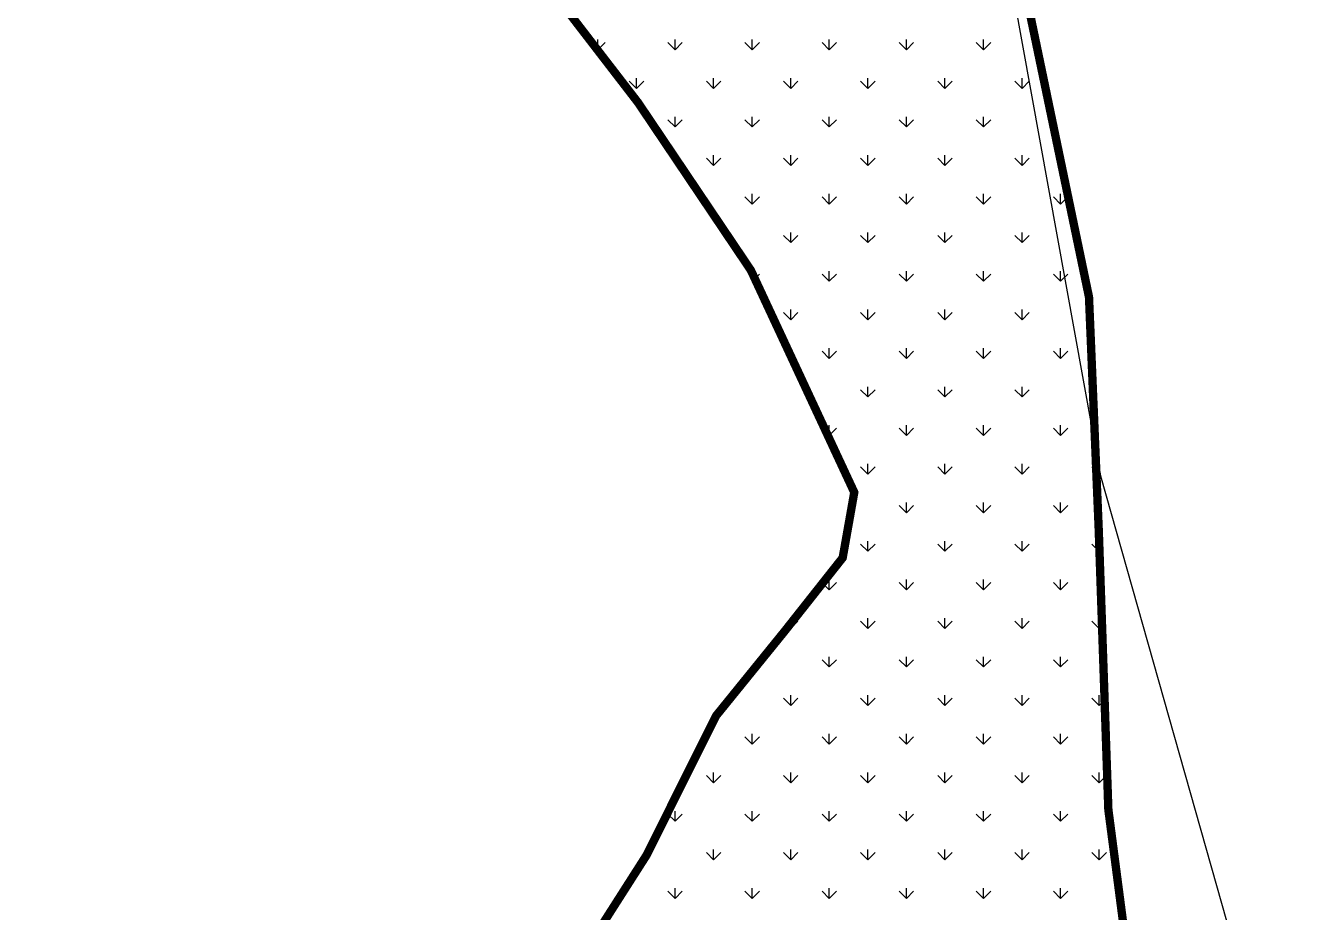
# Model space of a CAD drawing. Header units: metres. Extents: x 321121 to 325188, y 1822391 to 1826704.
# Drawn here: x 324592.4 to 325057.6, y 1822930.2 to 1823255.5 of the extents above; entities that cross this region are included whole.
import ezdxf

# ---------------------------------------------------------------- set-up
doc = ezdxf.new("R2010")
doc.units = ezdxf.units.M
doc.layers.add('MANGROOVES', color=112, linetype='Continuous')

msp = doc.modelspace()

# ---------------------------------------------------------------- linework, layer by layer
at = {"color": 3}
for p, q in [((324938.22, 1823358.23), (324986.8, 1823090.4)), ((324986.8, 1823090.4), (325057.61, 1822840.2))]:
    msp.add_line(p, q, dxfattribs=at)
at = {"layer": 'MANGROOVES', "linetype": 'Continuous'}
for p, q in [((324802.43, 1823246.55), (324802.43, 1823250.3)), ((324802.43, 1823246.55), (324805.08, 1823249.2)), ((324830.71, 1823246.55), (324828.06, 1823249.2)), ((324830.71, 1823246.55), (324830.71, 1823250.3)), ((324830.71, 1823246.55), (324833.36, 1823249.2)), ((324859, 1823246.55), (324856.35, 1823249.2)), ((324859, 1823246.55), (324859, 1823250.3)), ((324859, 1823246.55), (324861.65, 1823249.2)), ((324887.28, 1823246.55), (324884.63, 1823249.2)), ((324887.28, 1823246.55), (324887.28, 1823250.3)), ((324887.28, 1823246.55), (324889.93, 1823249.2)), ((324915.57, 1823246.55), (324912.91, 1823249.2)), ((324915.57, 1823246.55), (324915.57, 1823250.3)), ((324915.57, 1823246.55), (324918.22, 1823249.2)), ((324943.85, 1823246.55), (324941.2, 1823249.2)), ((324943.85, 1823246.55), (324943.85, 1823250.3)), ((324943.85, 1823246.55), (324946.5, 1823249.2)), ((324802.43, 1823246.55), (324801.48, 1823247.5)), ((324816.57, 1823232.41), (324813.92, 1823235.06)), ((324816.57, 1823232.41), (324816.57, 1823236.16)), ((324816.57, 1823232.41), (324819.22, 1823235.06)), ((324844.86, 1823232.41), (324842.2, 1823235.06)), ((324844.86, 1823232.41), (324844.86, 1823236.16)), ((324844.86, 1823232.41), (324847.51, 1823235.06)), ((324873.14, 1823232.41), (324870.49, 1823235.06)), ((324873.14, 1823232.41), (324873.14, 1823236.16)), ((324873.14, 1823232.41), (324875.79, 1823235.06)), ((324901.42, 1823232.41), (324898.77, 1823235.06)), ((324901.42, 1823232.41), (324901.42, 1823236.16)), ((324901.42, 1823232.41), (324904.08, 1823235.06)), ((324929.71, 1823232.41), (324927.06, 1823235.06)), ((324929.71, 1823232.41), (324929.71, 1823236.16)), ((324929.71, 1823232.41), (324932.36, 1823235.06)), ((324957.99, 1823232.41), (324955.34, 1823235.06)), ((324957.99, 1823232.41), (324957.99, 1823236.16)), ((324957.99, 1823232.41), (324960.64, 1823235.06)), ((324830.71, 1823218.27), (324828.06, 1823220.92)), ((324830.71, 1823218.27), (324830.71, 1823222.02)), ((324830.71, 1823218.27), (324833.36, 1823220.92)), ((324859, 1823218.27), (324856.35, 1823220.92)), ((324859, 1823218.27), (324859, 1823222.02)), ((324859, 1823218.27), (324861.65, 1823220.92)), ((324887.28, 1823218.27), (324884.63, 1823220.92)), ((324887.28, 1823218.27), (324887.28, 1823222.02)), ((324887.28, 1823218.27), (324889.93, 1823220.92)), ((324915.57, 1823218.27), (324912.91, 1823220.92)), ((324915.57, 1823218.27), (324915.57, 1823222.02)), ((324915.57, 1823218.27), (324918.22, 1823220.92)), ((324943.85, 1823218.27), (324941.2, 1823220.92)), ((324943.85, 1823218.27), (324943.85, 1823222.02)), ((324943.85, 1823218.27), (324946.5, 1823220.92)), ((324844.86, 1823204.12), (324842.2, 1823206.78)), ((324844.86, 1823204.13), (324844.86, 1823207.88)), ((324844.86, 1823204.12), (324847.51, 1823206.78)), ((324873.14, 1823204.12), (324870.49, 1823206.78)), ((324873.14, 1823204.13), (324873.14, 1823207.88)), ((324873.14, 1823204.12), (324875.79, 1823206.78)), ((324901.42, 1823204.12), (324898.77, 1823206.78)), ((324901.42, 1823204.13), (324901.42, 1823207.88)), ((324901.42, 1823204.12), (324904.08, 1823206.78)), ((324929.71, 1823204.12), (324927.06, 1823206.78)), ((324929.71, 1823204.13), (324929.71, 1823207.88)), ((324929.71, 1823204.12), (324932.36, 1823206.78)), ((324957.99, 1823204.12), (324955.34, 1823206.78)), ((324957.99, 1823204.13), (324957.99, 1823207.88)), ((324957.99, 1823204.12), (324960.64, 1823206.78)), ((324859, 1823189.98), (324856.35, 1823192.63)), ((324859, 1823189.98), (324859, 1823193.73)), ((324859, 1823189.98), (324861.65, 1823192.63)), ((324887.28, 1823189.98), (324884.63, 1823192.63)), ((324887.28, 1823189.98), (324887.28, 1823193.73)), ((324887.28, 1823189.98), (324889.93, 1823192.63)), ((324915.57, 1823189.98), (324912.91, 1823192.63)), ((324915.57, 1823189.98), (324915.57, 1823193.73)), ((324915.57, 1823189.98), (324918.22, 1823192.63)), ((324943.85, 1823189.98), (324941.2, 1823192.63)), ((324943.85, 1823189.98), (324943.85, 1823193.73)), ((324943.85, 1823189.98), (324946.5, 1823192.63)), ((324972.13, 1823189.98), (324969.48, 1823192.63)), ((324972.13, 1823189.98), (324972.13, 1823193.73)), ((324972.13, 1823189.98), (324974.79, 1823192.63)), ((324873.14, 1823175.84), (324870.49, 1823178.49)), ((324873.14, 1823175.84), (324873.14, 1823179.59)), ((324873.14, 1823175.84), (324875.79, 1823178.49)), ((324901.42, 1823175.84), (324898.77, 1823178.49)), ((324901.42, 1823175.84), (324901.42, 1823179.59)), ((324901.42, 1823175.84), (324904.08, 1823178.49)), ((324929.71, 1823175.84), (324927.06, 1823178.49)), ((324929.71, 1823175.84), (324929.71, 1823179.59)), ((324929.71, 1823175.84), (324932.36, 1823178.49)), ((324957.99, 1823175.84), (324955.34, 1823178.49)), ((324957.99, 1823175.84), (324957.99, 1823179.59)), ((324957.99, 1823175.84), (324960.64, 1823178.49)), ((324859, 1823164.72), (324859, 1823165.45)), ((324859.96, 1823162.66), (324861.65, 1823164.35)), ((324887.28, 1823161.7), (324884.63, 1823164.35)), ((324887.28, 1823161.7), (324887.28, 1823165.45)), ((324887.28, 1823161.7), (324889.93, 1823164.35)), ((324915.57, 1823161.7), (324912.91, 1823164.35)), ((324915.57, 1823161.7), (324915.57, 1823165.45)), ((324915.57, 1823161.7), (324918.22, 1823164.35)), ((324943.85, 1823161.7), (324941.2, 1823164.35)), ((324943.85, 1823161.7), (324943.85, 1823165.45)), ((324943.85, 1823161.7), (324946.5, 1823164.35)), ((324972.13, 1823161.7), (324969.48, 1823164.35)), ((324972.13, 1823161.7), (324972.13, 1823165.45)), ((324972.13, 1823161.7), (324974.79, 1823164.35)), ((324873.14, 1823147.56), (324870.49, 1823150.21)), ((324873.14, 1823147.56), (324873.14, 1823151.31)), ((324873.14, 1823147.56), (324875.79, 1823150.21)), ((324901.42, 1823147.56), (324898.77, 1823150.21)), ((324901.42, 1823147.56), (324901.42, 1823151.31)), ((324901.42, 1823147.56), (324904.08, 1823150.21)), ((324929.71, 1823147.56), (324927.06, 1823150.21)), ((324929.71, 1823147.56), (324929.71, 1823151.31)), ((324929.71, 1823147.56), (324932.36, 1823150.21)), ((324957.99, 1823147.56), (324955.34, 1823150.21)), ((324957.99, 1823147.56), (324957.99, 1823151.31)), ((324957.99, 1823147.56), (324960.64, 1823150.21)), ((324887.28, 1823133.41), (324884.63, 1823136.07)), ((324887.28, 1823133.41), (324887.28, 1823137.16)), ((324887.28, 1823133.41), (324889.93, 1823136.07)), ((324915.57, 1823133.41), (324912.91, 1823136.07)), ((324915.57, 1823133.41), (324915.57, 1823137.16)), ((324915.57, 1823133.41), (324918.22, 1823136.07)), ((324943.85, 1823133.41), (324941.2, 1823136.07)), ((324943.85, 1823133.41), (324943.85, 1823137.16)), ((324943.85, 1823133.41), (324946.5, 1823136.07)), ((324972.13, 1823133.41), (324969.48, 1823136.07)), ((324972.13, 1823133.41), (324972.13, 1823137.16)), ((324972.13, 1823133.41), (324974.79, 1823136.07)), ((324901.42, 1823119.27), (324901.42, 1823123.02)), ((324929.71, 1823119.27), (324929.71, 1823123.02)), ((324957.99, 1823119.27), (324957.99, 1823123.02)), ((324901.42, 1823119.27), (324898.77, 1823121.92)), ((324901.42, 1823119.27), (324904.08, 1823121.92)), ((324929.71, 1823119.27), (324927.06, 1823121.92)), ((324929.71, 1823119.27), (324932.36, 1823121.92)), ((324957.99, 1823119.27), (324955.34, 1823121.92)), ((324957.99, 1823119.27), (324960.64, 1823121.92)), ((324983.99, 1823121.56), (324983.62, 1823121.92)), ((324887.28, 1823105.13), (324887.28, 1823108.88)), ((324915.57, 1823105.13), (324915.57, 1823108.88)), ((324943.85, 1823105.13), (324943.85, 1823108.88)), ((324972.13, 1823105.13), (324972.13, 1823108.88)), ((324887.28, 1823105.13), (324886.29, 1823106.12)), ((324887.28, 1823105.13), (324889.93, 1823107.78)), ((324915.57, 1823105.13), (324912.91, 1823107.78)), ((324915.57, 1823105.13), (324918.22, 1823107.78)), ((324943.85, 1823105.13), (324941.2, 1823107.78)), ((324943.85, 1823105.13), (324946.5, 1823107.78)), ((324972.13, 1823105.13), (324969.48, 1823107.78)), ((324972.13, 1823105.13), (324974.79, 1823107.78)), ((324901.42, 1823090.99), (324901.42, 1823094.74)), ((324929.71, 1823090.99), (324929.71, 1823094.74)), ((324957.99, 1823090.99), (324957.99, 1823094.74)), ((324901.42, 1823090.99), (324898.77, 1823093.64)), ((324901.42, 1823090.99), (324904.08, 1823093.64)), ((324929.71, 1823090.99), (324927.06, 1823093.64)), ((324929.71, 1823090.99), (324932.36, 1823093.64)), ((324957.99, 1823090.99), (324955.34, 1823093.64)), ((324957.99, 1823090.99), (324960.64, 1823093.64)), ((324985.22, 1823092.04), (324983.62, 1823093.64)), ((324915.57, 1823076.85), (324915.57, 1823080.6)), ((324943.85, 1823076.85), (324943.85, 1823080.6)), ((324972.13, 1823076.85), (324972.13, 1823080.6)), ((324915.57, 1823076.85), (324912.91, 1823079.5)), ((324915.57, 1823076.85), (324918.22, 1823079.5)), ((324943.85, 1823076.85), (324941.2, 1823079.5)), ((324943.85, 1823076.85), (324946.5, 1823079.5)), ((324972.13, 1823076.85), (324969.48, 1823079.5)), ((324972.13, 1823076.85), (324974.79, 1823079.5)), ((324901.42, 1823062.7), (324901.42, 1823066.45)), ((324929.71, 1823062.7), (324929.71, 1823066.45)), ((324957.99, 1823062.7), (324957.99, 1823066.45)), ((324986.28, 1823062.7), (324986.28, 1823066.28)), ((324901.42, 1823062.7), (324898.77, 1823065.35)), ((324901.42, 1823062.7), (324904.08, 1823065.35)), ((324929.71, 1823062.7), (324927.06, 1823065.35)), ((324929.71, 1823062.7), (324932.36, 1823065.35)), ((324957.99, 1823062.7), (324955.34, 1823065.35)), ((324957.99, 1823062.7), (324960.64, 1823065.35)), ((324986.28, 1823062.7), (324983.62, 1823065.35)), ((324986.28, 1823062.7), (324986.4, 1823062.82)), ((324887.28, 1823048.56), (324887.28, 1823052.31)), ((324915.57, 1823048.56), (324915.57, 1823052.31)), ((324943.85, 1823048.56), (324943.85, 1823052.31)), ((324972.13, 1823048.56), (324972.13, 1823052.31)), ((324887.28, 1823048.56), (324884.83, 1823051.01)), ((324887.28, 1823048.56), (324889.93, 1823051.21)), ((324915.57, 1823048.56), (324912.91, 1823051.21)), ((324915.57, 1823048.56), (324918.22, 1823051.21)), ((324943.85, 1823048.56), (324941.2, 1823051.21)), ((324943.85, 1823048.56), (324946.5, 1823051.21)), ((324972.13, 1823048.56), (324969.48, 1823051.21)), ((324972.13, 1823048.56), (324974.79, 1823051.21)), ((324873.14, 1823034.42), (324872.35, 1823035.21)), ((324873.14, 1823034.42), (324875.79, 1823037.07)), ((324873.14, 1823034.42), (324873.14, 1823036.22)), ((324901.42, 1823034.42), (324898.77, 1823037.07)), ((324901.42, 1823034.42), (324901.42, 1823038.17)), ((324901.42, 1823034.42), (324904.08, 1823037.07)), ((324929.71, 1823034.42), (324927.06, 1823037.07)), ((324929.71, 1823034.42), (324929.71, 1823038.17)), ((324929.71, 1823034.42), (324932.36, 1823037.07)), ((324957.99, 1823034.42), (324955.34, 1823037.07)), ((324957.99, 1823034.42), (324957.99, 1823038.17)), ((324957.99, 1823034.42), (324960.64, 1823037.07)), ((324986.28, 1823034.42), (324983.62, 1823037.07)), ((324986.28, 1823034.42), (324986.28, 1823038.17)), ((324986.28, 1823034.42), (324987.33, 1823035.48)), ((324887.28, 1823020.28), (324884.63, 1823022.93)), ((324887.28, 1823020.28), (324887.28, 1823024.03)), ((324887.28, 1823020.28), (324889.93, 1823022.93)), ((324915.57, 1823020.28), (324912.91, 1823022.93)), ((324915.57, 1823020.28), (324915.57, 1823024.03)), ((324915.57, 1823020.28), (324918.22, 1823022.93)), ((324943.85, 1823020.28), (324941.2, 1823022.93)), ((324943.85, 1823020.28), (324943.85, 1823024.03)), ((324943.85, 1823020.28), (324946.5, 1823022.93)), ((324972.13, 1823020.28), (324969.48, 1823022.93)), ((324972.13, 1823020.28), (324972.13, 1823024.03)), ((324972.13, 1823020.28), (324974.79, 1823022.93)), ((324873.14, 1823006.13), (324870.49, 1823008.79)), ((324873.14, 1823006.14), (324873.14, 1823009.89)), ((324873.14, 1823006.13), (324875.79, 1823008.79)), ((324901.42, 1823006.13), (324898.77, 1823008.79)), ((324901.42, 1823006.14), (324901.42, 1823009.89)), ((324901.42, 1823006.13), (324904.08, 1823008.79)), ((324929.71, 1823006.13), (324927.06, 1823008.79)), ((324929.71, 1823006.14), (324929.71, 1823009.89)), ((324929.71, 1823006.13), (324932.36, 1823008.79)), ((324957.99, 1823006.13), (324955.34, 1823008.79)), ((324957.99, 1823006.14), (324957.99, 1823009.89)), ((324957.99, 1823006.13), (324960.64, 1823008.79)), ((324986.28, 1823006.13), (324983.62, 1823008.79)), ((324986.28, 1823006.14), (324986.28, 1823009.89)), ((324986.28, 1823006.13), (324988.27, 1823008.13)), ((324859, 1822991.99), (324856.35, 1822994.64)), ((324859, 1822991.99), (324859, 1822995.74)), ((324859, 1822991.99), (324861.65, 1822994.64)), ((324887.28, 1822991.99), (324884.63, 1822994.64)), ((324887.28, 1822991.99), (324887.28, 1822995.74)), ((324887.28, 1822991.99), (324889.93, 1822994.64)), ((324915.57, 1822991.99), (324912.91, 1822994.64)), ((324915.57, 1822991.99), (324915.57, 1822995.74)), ((324915.57, 1822991.99), (324918.22, 1822994.64)), ((324943.85, 1822991.99), (324941.2, 1822994.64)), ((324943.85, 1822991.99), (324943.85, 1822995.74)), ((324943.85, 1822991.99), (324946.5, 1822994.64)), ((324972.13, 1822991.99), (324969.48, 1822994.64)), ((324972.13, 1822991.99), (324972.13, 1822995.74)), ((324972.13, 1822991.99), (324974.79, 1822994.64)), ((324844.86, 1822977.85), (324842.2, 1822980.5)), ((324844.86, 1822977.85), (324844.86, 1822981.6)), ((324844.86, 1822977.85), (324847.51, 1822980.5)), ((324873.14, 1822977.85), (324870.49, 1822980.5)), ((324873.14, 1822977.85), (324873.14, 1822981.6)), ((324873.14, 1822977.85), (324875.79, 1822980.5)), ((324901.42, 1822977.85), (324898.77, 1822980.5)), ((324901.42, 1822977.85), (324901.42, 1822981.6)), ((324901.42, 1822977.85), (324904.08, 1822980.5)), ((324929.71, 1822977.85), (324927.06, 1822980.5)), ((324929.71, 1822977.85), (324929.71, 1822981.6)), ((324929.71, 1822977.85), (324932.36, 1822980.5)), ((324957.99, 1822977.85), (324955.34, 1822980.5)), ((324957.99, 1822977.85), (324957.99, 1822981.6)), ((324957.99, 1822977.85), (324960.64, 1822980.5)), ((324986.28, 1822977.85), (324983.62, 1822980.5)), ((324986.28, 1822977.85), (324986.28, 1822981.6)), ((324986.28, 1822977.85), (324988.93, 1822980.5)), ((324830.71, 1822963.71), (324828.06, 1822966.36)), ((324830.71, 1822963.71), (324830.71, 1822967.46)), ((324830.71, 1822963.71), (324833.36, 1822966.36)), ((324859, 1822963.71), (324856.35, 1822966.36)), ((324859, 1822963.71), (324859, 1822967.46)), ((324859, 1822963.71), (324861.65, 1822966.36)), ((324887.28, 1822963.71), (324884.63, 1822966.36)), ((324887.28, 1822963.71), (324887.28, 1822967.46)), ((324887.28, 1822963.71), (324889.93, 1822966.36)), ((324915.57, 1822963.71), (324912.91, 1822966.36)), ((324915.57, 1822963.71), (324915.57, 1822967.46)), ((324915.57, 1822963.71), (324918.22, 1822966.36)), ((324943.85, 1822963.71), (324941.2, 1822966.36)), ((324943.85, 1822963.71), (324943.85, 1822967.46)), ((324943.85, 1822963.71), (324946.5, 1822966.36)), ((324972.13, 1822963.71), (324969.48, 1822966.36)), ((324972.13, 1822963.71), (324972.13, 1822967.46)), ((324972.13, 1822963.71), (324974.79, 1822966.36)), ((324844.86, 1822949.57), (324842.2, 1822952.22)), ((324844.86, 1822949.57), (324844.86, 1822953.32)), ((324844.86, 1822949.57), (324847.51, 1822952.22)), ((324873.14, 1822949.57), (324870.49, 1822952.22)), ((324873.14, 1822949.57), (324873.14, 1822953.32)), ((324873.14, 1822949.57), (324875.79, 1822952.22)), ((324901.42, 1822949.57), (324898.77, 1822952.22)), ((324901.42, 1822949.57), (324901.42, 1822953.32)), ((324901.42, 1822949.57), (324904.08, 1822952.22)), ((324929.71, 1822949.57), (324927.06, 1822952.22)), ((324929.71, 1822949.57), (324929.71, 1822953.32)), ((324929.71, 1822949.57), (324932.36, 1822952.22)), ((324957.99, 1822949.57), (324955.34, 1822952.22)), ((324957.99, 1822949.57), (324957.99, 1822953.32)), ((324957.99, 1822949.57), (324960.64, 1822952.22)), ((324986.28, 1822949.57), (324983.62, 1822952.22)), ((324986.28, 1822949.57), (324986.28, 1822953.32)), ((324986.28, 1822949.57), (324988.93, 1822952.22)), ((324830.71, 1822935.42), (324828.06, 1822938.08)), ((324830.71, 1822935.43), (324830.71, 1822939.18)), ((324830.71, 1822935.42), (324833.36, 1822938.08)), ((324859, 1822935.42), (324856.35, 1822938.08)), ((324859, 1822935.43), (324859, 1822939.18)), ((324859, 1822935.42), (324861.65, 1822938.08)), ((324887.28, 1822935.42), (324884.63, 1822938.08)), ((324887.28, 1822935.43), (324887.28, 1822939.18)), ((324887.28, 1822935.42), (324889.93, 1822938.08)), ((324915.57, 1822935.42), (324912.91, 1822938.08)), ((324915.57, 1822935.43), (324915.57, 1822939.18)), ((324915.57, 1822935.42), (324918.22, 1822938.08)), ((324943.85, 1822935.42), (324941.2, 1822938.08)), ((324943.85, 1822935.43), (324943.85, 1822939.18)), ((324943.85, 1822935.42), (324946.5, 1822938.08)), ((324972.13, 1822935.42), (324969.48, 1822938.08)), ((324972.13, 1822935.43), (324972.13, 1822939.18)), ((324972.13, 1822935.42), (324974.79, 1822938.08))]:
    msp.add_line(p, q, dxfattribs=at)
at = {"layer": 'MANGROOVES', "flags": 128}
for points in [[(324781.34, 1823273.63, 3.06, 3.06, 0), (324817.15, 1823227.17, 3.06, 3.06, 0), (324858.53, 1823165.72, 3.06, 3.06, 0), (324896.45, 1823084.3, 3.06, 3.06, 0), (324892.2, 1823060.32, 3.06, 3.06, 0), (324870.92, 1823033.41, 3.06, 3.06, 0), (324845.76, 1823002.38, 3.06, 3.06, 0), (324820.23, 1822951.24, 3.06, 3.06, 0), (324791.9, 1822906.9, 3.06, 3.06, 0), (324769.11, 1822886.79, 3.06, 3.06, 0), (324729.57, 1822864.26, 3.06, 3.06, 0), (324678.77, 1822854.11, 3.06, 3.06, 0), (324651.71, 1822851.63, 3.06, 3.06, 0), (324621.97, 1822830.93, 3.06, 3.06, 0), (324607.95, 1822811.52, 3.06, 3.06, 0), (324600.86, 1822787.18, 3.06, 3.06, 0), (324593.94, 1822703.37, 3.06, 3.06, 0), (324599.67, 1822668.27, 3.06, 3.06, 0), (324610.38, 1822648.35, 3.06, 3.06, 0), (324616.73, 1822635.03, 3.06, 3.06, 0)], [(325001.4, 1822878.07, 3.06, 3.06, 0), (324989.65, 1822967.99, 3.06, 3.06, 0), (324986.14, 1823070.11, 3.06, 3.06, 0), (324982.55, 1823155.9, 3.06, 3.06, 0), (324958.69, 1823270.39, 3.06, 3.06, 0)]]:
    msp.add_lwpolyline(points, format="xyseb", dxfattribs=at)

doc.saveas('drawing.dxf')
